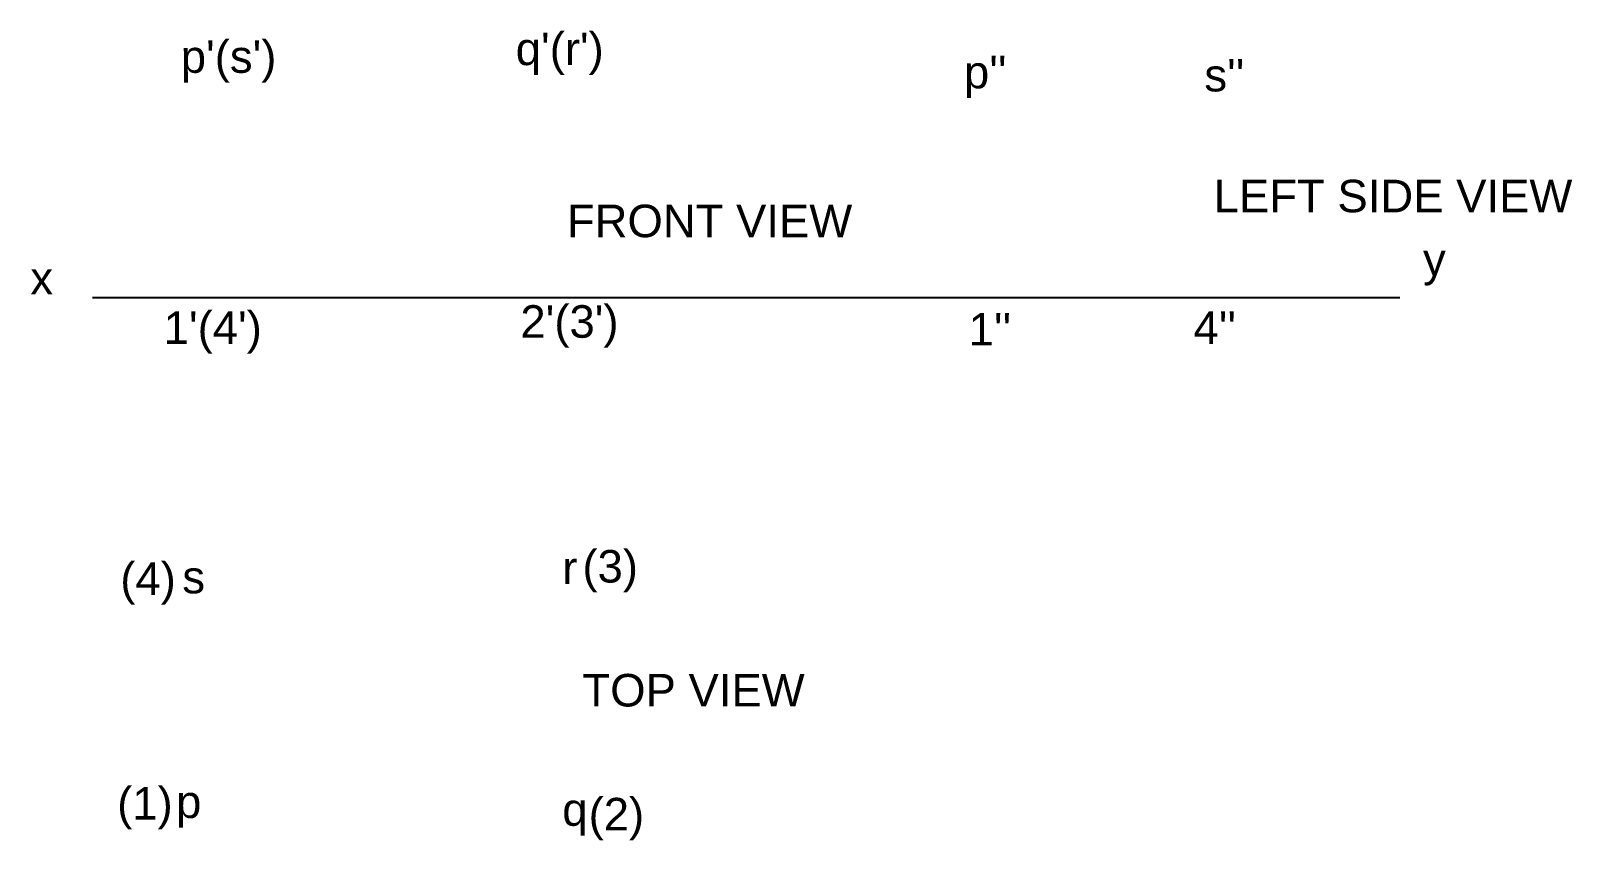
# Paper-space layout '5.2' of a CAD drawing. Header units: millimetres. Extents: x 15 to 287, y 48 to 191.
import ezdxf

# ---------------------------------------------------------------- set-up
doc = ezdxf.new("R2010")
doc.units = ezdxf.units.MM
doc.styles.get("Standard").update_dxf_attribs({"font": 'arial.ttf'})

psp = doc.layouts.new('5.2')

# ---------------------------------------------------------------- linework, layer by layer
psp.add_line((25.42, 143.47), (256.26, 143.47))

# ---------------------------------------------------------------- texts
for s, height, p in [("q'(r')", 5.746, (100.17, 184.5)), ("p'(s')", 5.746, (41.03, 183.13)), ("p''", 5.746, (179.31, 180.4)), ("s''", 5.746, (221.76, 179.85)), ('LEFT SIDE VIEW', 5.7465, (223.4, 158.5)), ('FRONT VIEW ', 5.7465, (109.2, 154.1)), ('y', 5.75, (260.37, 147.29)), ('x', 5.75, (14.46, 144)), ("2'(3')", 5.746, (100.99, 136.34)), ("1'(4')", 5.746, (38.01, 135.25)), ("1''", 5.746, (180.13, 134.97)), ("4''", 5.746, (219.84, 135.25)), ('(3)', 5.746, (111.95, 93.1)), ('(4)', 5.746, (30.35, 90.92)), ('s', 5.75, (41.3, 91.19)), ('r', 5.75, (108.39, 92.83)), ('TOP VIEW', 5.746, (111.95, 71.21)), ('(1)', 5.746, (29.8, 51.24)), ('p', 5.75, (40.2, 51.51)), ('q', 5.75, (108.39, 50.14)), ('(2)', 5.746, (113.04, 49.32))]:
    psp.add_text(s, height=height).set_placement(p)

doc.saveas('drawing.dxf')
